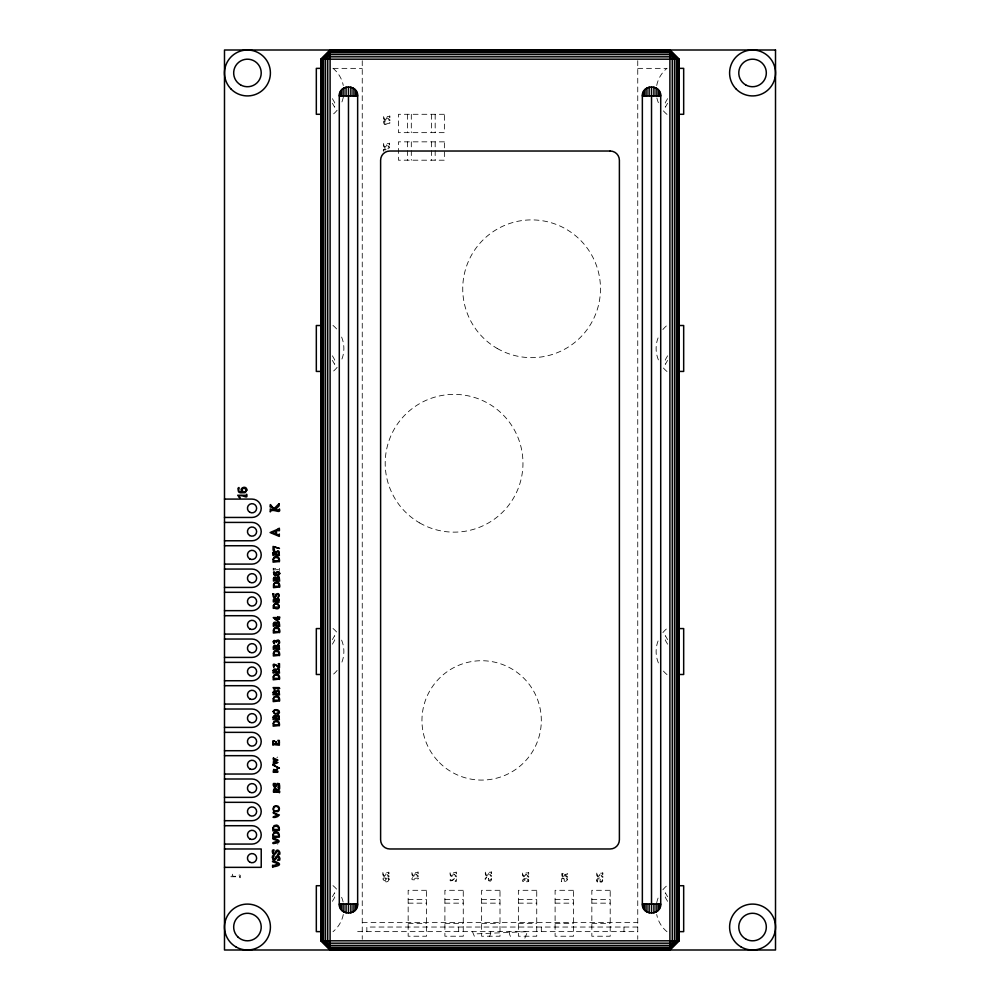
<?xml version="1.0" encoding="UTF-8"?>
<svg xmlns="http://www.w3.org/2000/svg" width="1000" height="1000" viewBox="0 0 1000 1000"><rect width="100%" height="100%" fill="white"/><g stroke="black" fill="none" stroke-linecap="round" stroke-linejoin="round"><path stroke-width="0.75" stroke-dasharray="5 3.75" d="M273.2 570.288L273.2 568.212L273.55 568.837L279.35 568.212L279.35 570.525M490.812 931.637L490.5 934.013A9.188 9.188 0 0 1 488.125 938.125M383.725 150.175L383.713 151.037M277.675 757.075L276.913 757.5M524.862 938.125L527.55 931.637L473.425 933.975M332.4 639.6L334.7 635.625L334.7 640.212L332.4 644.188M667.6 98.663L665.3 102.638L665.3 107.238L667.6 103.263M332.4 896.737L334.7 892.763L334.7 897.362L332.4 901.338M667.6 355.812L665.3 359.787L665.3 364.375L667.6 360.4M273.55 569.925L279 569.55M278.087 843.725L277.738 843.938A3.175 3.175 0 0 1 277.375 844.112M383.963 149.838L385.525 149.913M561.3 881.375L561.825 878.425C564.85 876.35 564.6 883.962 567.4 879.85C564.975 877.675 568.425 878.088 567.513 880.875A1.713 1.713 0 0 1 566.413 881.812L564.288 881.062L564.25 878.8L562.438 878.8L562.388 881.55L561.3 881.6M387.788 148.713L388.738 148.7M384.975 121.363L384.263 124.5L390.037 122.875L383.65 124.913L383.65 121.15L384.975 121.15M333.162 68.362L362.25 68.362M637.75 68.362L666.838 68.362M408.162 899.488L426.525 899.488M444.9 899.488L463.263 899.488M481.637 899.488L500 899.488M518.362 899.488L536.737 899.488M555.1 899.488L573.475 899.488M591.838 899.488L610.2 899.488M408.162 903.162L426.525 903.162M444.9 903.162L463.263 903.162M481.637 903.162L500 903.162M518.362 903.162L536.737 903.162M555.1 903.162L573.475 903.162M591.838 903.162L610.2 903.162M362.25 922.45L637.75 922.45M408.162 923.363L426.525 923.363M444.9 923.363L463.263 923.363M481.637 923.363L500 923.363M518.362 923.363L536.737 923.363M555.1 923.363L573.475 923.363M591.838 923.363L610.2 923.363M637.75 927.038L366.838 927.038L366.838 931.637M357.65 931.637L637.75 931.637M387.975 118.413L389.938 119.812C390.513 122.987 387.188 116.95 386.775 119.412A1.525 1.525 0 0 1 386.1 120.1C383.075 121.938 383.363 114.675 384.012 116.45L389.175 116.4C390.487 114.162 389.775 119.55 389.575 117.175L387.125 117.2L387.788 118.3M387.675 145.625L389.588 147C390.15 150.1 386.9 144.2 386.5 146.613A1.5 1.5 0 0 1 385.838 147.275C382.875 149.075 383.15 141.962 383.787 143.713L388.85 143.663C390.125 141.463 389.425 146.738 389.237 144.412L386.838 144.45L387.488 145.512M601 875.15L602.913 876.513C603.475 879.625 600.225 873.713 599.825 876.125A1.5 1.5 0 0 1 599.175 876.787C596.2 878.6 596.487 871.488 597.125 873.225L602.175 873.175C603.45 870.987 602.762 876.263 602.562 873.938L600.163 873.962L600.812 875.037M565.8 875.45L567.587 876.737C567.675 879.2 564.875 873.775 563.837 877.1C561.15 878.312 561.712 871.963 562.163 873.65C565.125 872.7 569.087 873.587 567.263 874.312L565.013 874.338L565.625 875.35M526.788 874.925L528.75 876.325C529.325 879.5 526 873.462 525.588 875.925A1.525 1.525 0 0 1 524.913 876.6C521.888 878.45 522.175 871.175 522.825 872.962L527.987 872.913C529.3 870.662 528.587 876.062 528.387 873.688L525.938 873.713L526.6 874.812M489.562 874.212L491.475 875.575C492.038 878.688 488.787 872.788 488.387 875.188A1.5 1.5 0 0 1 487.738 875.85C484.762 877.663 485.05 870.55 485.688 872.288L490.737 872.25C492.013 870.05 491.325 875.325 491.125 873L488.725 873.025L489.375 874.1M454.412 874.562L456.375 875.962C456.938 879.137 453.612 873.1 453.212 875.562A1.525 1.525 0 0 1 452.537 876.25C449.5 878.088 449.787 870.812 450.438 872.6L455.613 872.55C456.912 870.312 456.213 875.7 456.012 873.325L453.562 873.35L454.225 874.45M416.25 874.425L418.2 875.825C418.775 879 415.45 872.962 415.05 875.425A1.525 1.525 0 0 1 414.375 876.1C411.337 877.95 411.625 870.675 412.275 872.463L417.45 872.412C418.75 870.163 418.038 875.562 417.837 873.188L415.387 873.213L416.062 874.312M387.075 874.6L389 875.962C389.55 879.075 386.3 873.175 385.913 875.575A1.5 1.5 0 0 1 385.25 876.237C382.275 878.05 382.562 870.938 383.2 872.675L388.263 872.625C389.525 870.438 388.837 875.713 388.638 873.388L386.25 873.413L386.9 874.488M386.1 149.425L384.888 148.75L383.475 149.713A2.362 2.362 0 0 0 383.338 151.05M667.6 639.6L665.3 635.625L665.3 640.212L667.6 644.188M332.4 98.663L334.7 102.638L334.7 107.238L332.4 103.263M667.6 896.737L665.3 892.763L665.3 897.362L667.6 901.338M332.4 355.812L334.7 359.787L334.7 364.375L332.4 360.4M472.45 931.637L475.138 938.125M509.188 931.637L509.5 934.013A9.188 9.188 0 0 0 511.875 938.125M637.75 60.712L637.75 939.287M623.975 927.038L623.975 931.637M541.325 927.038L541.325 931.637M458.675 927.038L458.675 931.637M435.175 114.288L435.175 132.65M435.175 141.838L435.175 160.2M431.512 114.288L431.512 132.65M431.512 141.838L431.512 160.2M411.3 114.288L411.3 132.65M411.3 141.838L411.3 160.2M407.625 114.288L407.625 132.65M407.625 141.838L407.625 160.2M362.25 60.712L362.25 939.287M341.613 640.125A29.85 29.85 0 0 1 341.613 662.938M337.125 670.438A29.85 29.85 0 0 1 333 674.575M333 628.488A29.85 29.85 0 0 1 337.125 632.625M343.3 914.488A29.85 29.85 0 0 1 333 931.712M333 885.625A29.85 29.85 0 0 1 337.125 889.762M341.613 897.275A29.85 29.85 0 0 1 343.3 902.862M341.613 337.062A29.85 29.85 0 0 1 341.613 359.875M337.125 367.375A29.85 29.85 0 0 1 333 371.512M333 325.425A29.85 29.85 0 0 1 337.125 329.562M343.3 97.137A29.85 29.85 0 0 1 341.613 102.725M337.125 110.237A29.85 29.85 0 0 1 333 114.375M333 68.288A29.85 29.85 0 0 1 343.3 85.512M667 114.375A29.85 29.85 0 0 1 662.875 110.237M658.388 102.725A29.85 29.85 0 0 1 656.7 97.137M656.7 85.512A29.85 29.85 0 0 1 667 68.288M667 371.512A29.85 29.85 0 0 1 662.875 367.375M658.388 359.875A29.85 29.85 0 0 1 658.388 337.062M662.875 329.562A29.85 29.85 0 0 1 667 325.425M667 674.575A29.85 29.85 0 0 1 662.875 670.438M658.388 662.938A29.85 29.85 0 0 1 658.388 640.125M662.875 632.625A29.85 29.85 0 0 1 667 628.488M667 931.712A29.85 29.85 0 0 1 656.7 914.488M656.7 902.862A29.85 29.85 0 0 1 658.388 897.275M662.875 889.762A29.85 29.85 0 0 1 667 885.625M528.4 881.075C528.612 883.413 529.362 877.812 527.8 880.263C528.862 873.388 516.1 883.662 526.475 881.112L527.013 882.013L527.013 881.112L528.4 881.075M488.425 878.363C487.775 882.038 493.562 879.1 490.337 877.887C490.988 874.912 492.938 882.938 488.963 880.863A1.837 1.837 0 0 1 488.375 880.088C487.713 882.25 482.312 878.888 486.775 877.325C484.137 878.587 487.463 881.425 488.425 878.363M239.55 876.725L240.062 877.8C241.825 871.35 235.825 878.575 232.125 875.625L232.738 873.812L230.875 876.75L239.55 876.725M417.837 879.15C419.888 877.125 416.425 878.6 412.65 878.388C415.662 874.7 406.138 882.025 417.837 879.15M386.788 117.6C387.362 120.5 382.45 119.338 384.412 117.225L386.788 117.6M386.512 144.825C387.088 147.625 382.25 146.6 384.188 144.462L386.512 144.825M385.925 873.8C386.488 876.587 381.662 875.575 383.587 873.425L385.925 873.8M415.062 873.612C415.637 876.513 410.712 875.35 412.675 873.225L415.062 873.612M453.225 873.75C453.8 876.65 448.888 875.487 450.85 873.363L453.225 873.75M488.4 873.413C488.975 876.2 484.137 875.188 486.075 873.037L488.4 873.413M525.6 874.112C526.175 877.013 521.263 875.85 523.225 873.725L525.6 874.112M599.837 874.35C600.413 877.138 595.588 876.125 597.513 873.975L599.837 874.35M455.737 880.225L455.112 881.45L456.375 881.4L456.375 877.513A2.225 2.225 0 0 0 455.075 877.9C449.05 883.6 451.425 878.162 450.662 877.763C447.575 885.55 457.15 875.725 455.737 880.225M596.663 880.075L596.812 881.35A1.325 1.325 0 0 0 597.5 882.013C596.237 881.062 599.825 876.4 599.362 881.488C604.087 884.75 603.787 875.525 598.575 878.312A3.113 3.113 0 0 0 597.212 879.05L596.663 880.075M602.712 880.238C599.212 884.4 598.9 875.95 602.712 880.238M383.062 879.25C385.55 883.975 387.8 875.75 383.062 879.25M389.137 879.338C386.863 886.562 378.375 875.863 386.4 878.263C385.475 881.112 388.113 881.712 388.762 878.938C386.413 878.088 389.15 876.975 389.137 879.338M564.712 874.7C563.862 879.375 559.738 872.262 564.712 874.7M526.425 878.15L523.587 880.275L526.462 880.288L526.425 878.15M444.363 114.288L398.45 114.288L398.45 132.65L444.363 132.65L444.363 114.288M444.363 141.838L398.45 141.838L398.45 160.2L444.363 160.2L444.363 141.838M426.525 890.3L408.162 890.3L408.162 936.225L426.525 936.225L426.525 890.3M463.263 890.3L444.9 890.3L444.9 936.225L463.263 936.225L463.263 890.3M500 890.3L481.637 890.3L481.637 936.225L500 936.225L500 890.3M536.737 890.3L518.362 890.3L518.362 936.225L536.737 936.225L536.737 890.3M573.475 890.3L555.1 890.3L555.1 936.225L573.475 936.225L573.475 890.3M610.2 890.3L591.838 890.3L591.838 936.225L610.2 936.225L610.2 890.3M439.425 762.613A59.7 59.7 0 0 0 539.288 735.863A59.7 59.7 0 0 0 466.188 662.75A59.7 59.7 0 0 0 439.425 762.613M419.637 522.913A68.875 68.875 0 0 0 522.962 463.263A68.875 68.875 0 0 0 419.637 403.612A68.875 68.875 0 0 0 419.637 522.913M497.175 348.425A68.875 68.875 0 0 0 600.487 288.775A68.875 68.875 0 0 0 497.175 229.125A68.875 68.875 0 0 0 497.175 348.425"/><path stroke-width="1.5" d="M276.025 599.763L277.488 597.938A1.475 1.475 0 0 1 278.675 598.488L279.1 602.275L273.663 601.688C273.263 603.6 272.613 597.325 275.125 598.488A1.425 1.425 0 0 1 275.825 599.175L276 599.763M339.288 95.913C338.837 84.125 358.1 84.125 357.65 95.913L357.65 904.087C358.1 915.875 338.837 915.875 339.288 904.087L339.288 95.913L357.65 95.913M642.35 95.913C641.9 84.125 661.162 84.125 660.713 95.913L660.713 904.087C661.162 915.875 641.9 915.875 642.35 904.087L642.35 95.913L660.713 95.913M277.45 768.7L275.65 770.312L273.738 769.375L273.275 771.287L273.288 772.275L277.45 772.275M273.738 806.8L273 808.838L273.738 810.837A3.025 3.025 0 0 0 274.7 811.55L277.775 811.562A2.775 2.775 0 0 0 278.725 810.85L279.438 808.775L278.7 806.775A2.975 2.975 0 0 0 277.738 806.062L274.7 806.062A3.025 3.025 0 0 0 273.7 806.85M320.913 59.188L330.1 50L330.1 950L320.913 940.812L320.913 59.188L679.087 59.188L679.087 940.812L669.9 950L669.9 50L679.087 59.188M276.163 770.537C274.675 772.475 279.125 769.6 277.65 772.275M277.538 790.362L276.887 791.438L279.288 791.462C279.488 789.137 280.175 794.412 278.9 792.225L273.837 792.175C273.212 793.913 272.925 786.8 275.9 788.612A1.5 1.5 0 0 1 276.55 789.275C276.95 791.688 280.2 785.775 279.637 788.888L277.725 790.25M276.288 770.462L277.65 768.7M278.137 814.938L273.888 816.6C270.688 817.812 277.312 818.238 279.387 814.963C275.95 814.663 271.75 810.75 273.5 813.25L278.137 814.912M277.712 760.188L274.375 761.35L277.712 762.45M277.712 762.625L273.562 764.35L273.288 762.837M320.913 68.362L316.325 68.362L316.325 114.288L320.913 114.288M679.087 68.362L683.675 68.362L683.675 114.288L679.087 114.288M320.913 325.513L316.325 325.513L316.325 371.425L320.913 371.425M679.087 325.513L683.675 325.513L683.675 371.425L679.087 371.425M224.488 499.087L252.037 499.087A9.188 9.188 0 0 1 261.225 508.263A9.188 9.188 0 0 1 252.037 517.45L224.488 517.45M224.488 522.413L252.037 522.413A9.188 9.188 0 0 1 261.225 531.587A9.188 9.188 0 0 1 252.037 540.775L224.488 540.775M224.488 545.737L252.037 545.737A9.188 9.188 0 0 1 261.225 554.913A9.188 9.188 0 0 1 252.037 564.1L224.488 564.1M274.413 550.2L273.075 550.2L273.075 546.438L279.475 548.462L273.7 546.85L274.413 549.987M224.488 569.062L252.037 569.062A9.188 9.188 0 0 1 261.225 578.237A9.188 9.188 0 0 1 252.037 587.425L224.488 587.425M224.488 592.3L252.037 592.3A9.188 9.188 0 0 1 261.225 601.475A9.188 9.188 0 0 1 252.037 610.662L224.488 610.662M224.488 615.712L252.037 615.712A9.188 9.188 0 0 1 261.225 624.9A9.188 9.188 0 0 1 252.037 634.087L224.488 634.087M279.375 619.175L279.675 616.925L279.325 617.612L277.938 617.575L277.938 616.675L277.4 617.575L273.238 617.575L277.5 621.125L277.938 618.4L279.375 619.113M320.913 628.575L316.325 628.575L316.325 674.488L320.913 674.488M679.087 628.575L683.675 628.575L683.675 674.488L679.087 674.488M224.488 639.038L252.037 639.038A9.188 9.188 0 0 1 261.225 648.225A9.188 9.188 0 0 1 252.037 657.412L224.488 657.412M224.488 662.362L252.037 662.362A9.188 9.188 0 0 1 261.225 671.55A9.188 9.188 0 0 1 252.037 680.738L224.488 680.738M224.488 685.7L252.037 685.7A9.188 9.188 0 0 1 261.225 694.875A9.188 9.188 0 0 1 252.037 704.062L224.488 704.062M224.488 709.025L252.037 709.025A9.188 9.188 0 0 1 261.225 718.2A9.188 9.188 0 0 1 252.037 727.387L224.488 727.387M224.488 732.35L252.037 732.35A9.188 9.188 0 0 1 261.225 741.525A9.188 9.188 0 0 1 252.037 750.713L224.488 750.713M224.488 755.675L252.037 755.675A9.188 9.188 0 0 1 261.225 764.862A9.188 9.188 0 0 1 252.037 774.038L224.488 774.038M224.488 779L252.037 779A9.188 9.188 0 0 1 261.225 788.188A9.188 9.188 0 0 1 252.037 797.362L224.488 797.362M224.488 802.325L252.037 802.325A9.188 9.188 0 0 1 261.225 811.513A9.188 9.188 0 0 1 252.037 820.7L224.488 820.7M224.488 825.713L252.037 825.713A9.188 9.188 0 0 1 261.225 834.887A9.188 9.188 0 0 1 252.037 844.075L224.488 844.075M224.488 848.975L261.225 848.975L261.225 867.35L224.488 867.35M320.913 885.713L316.325 885.713L316.325 931.637L320.913 931.637M679.087 885.713L683.675 885.713L683.675 931.637L679.087 931.637M339.288 904.087L357.65 904.087M642.35 904.087L660.713 904.087M320.913 940.812L679.087 940.812M272.8 593.787L273.888 593.837L273.95 596.587L275.75 596.587L275.788 594.325L277.913 593.562A1.713 1.713 0 0 1 279.012 594.513C279.938 597.288 276.475 597.7 278.913 595.538C276.1 591.425 276.35 599.038 273.337 596.962L272.8 594M277.712 760L273.5 758.1M273.5 762.837L276.675 762.412L273.275 761.112L276.75 759.975L273.288 759.362L273.288 758.1M660.4 93.537L660.4 95.913M660.4 904.087L660.4 906.462M659.488 91.325L659.488 95.913M659.488 904.087L659.488 908.675M658.025 89.425L658.025 95.913M658.025 904.087L658.025 910.575M656.125 87.963L656.125 95.913M656.125 904.087L656.125 912.038M653.913 87.05L653.913 95.913M653.913 904.087L653.913 912.95M651.525 86.737L651.525 913.263M649.15 87.05L649.15 95.913M649.15 904.087L649.15 912.95M646.938 87.963L646.938 95.913M646.938 904.087L646.938 912.038M645.037 89.425L645.037 95.913M645.037 904.087L645.037 910.575M643.575 91.325L643.575 95.913M643.575 904.087L643.575 908.675M642.663 93.537L642.663 95.913M642.663 904.087L642.663 906.462M357.337 93.537L357.337 95.913M357.337 904.087L357.337 906.462M356.425 91.325L356.425 95.913M356.425 904.087L356.425 908.675M354.963 89.425L354.963 95.913M354.963 904.087L354.963 910.575M353.062 87.963L353.062 95.913M353.062 904.087L353.062 912.038M350.85 87.05L350.85 95.913M350.85 904.087L350.85 912.95M348.475 86.737L348.475 913.263M346.087 87.05L346.087 95.913M346.087 904.087L346.087 912.95M343.875 87.963L343.875 95.913M343.875 904.087L343.875 912.038M341.975 89.425L341.975 95.913M341.975 904.087L341.975 910.575M340.513 91.325L340.513 95.913M340.513 904.087L340.513 908.675M339.6 93.537L339.6 95.913M339.6 904.087L339.6 906.462M275.825 742.05L275.812 743.775L273.7 743.75L273.288 741.775L274.525 740.75L272.913 740.8L272.913 745.212L273.288 744.55L279.337 745.212L279.337 740.475C275.15 739.987 280.925 741.287 279 743.812L276.188 743.775C277.838 741.263 274.562 741.637 275.825 742.05M277.375 618.4L277.35 620.538L274.513 618.413L277.375 618.4M278.863 664.875C280.275 669.375 270.7 659.538 273.788 667.337C274.538 666.938 272.175 661.5 278.2 667.2A2.225 2.225 0 0 0 279.488 667.588L279.488 663.7L278.238 663.65L278.863 664.875M279.025 559.837L279 560.8L273.837 560.763L273.587 558.888A2.237 2.237 0 0 1 274.55 557.675L277.638 557.6L279.025 559.837M278.788 606.275L278.775 607.15L274.037 607.112L273.8 605.4A2.05 2.05 0 0 1 274.688 604.288L277.512 604.212L278.788 606.275M279.312 585.363L279.288 586.3L274.237 586.263L274 584.438A2.188 2.188 0 0 1 274.938 583.25L277.962 583.162L279.312 585.363M279.325 630.675L279.312 631.638L274.15 631.6L273.9 629.725A2.237 2.237 0 0 1 274.862 628.513L277.95 628.438L279.325 630.675M279.2 653.7L279.175 654.638L274.125 654.587L273.888 652.775A2.188 2.188 0 0 1 274.825 651.575L277.85 651.5L279.2 653.7M279.15 677.45L279.137 678.413L273.975 678.363L273.712 676.5A2.237 2.237 0 0 1 274.675 675.288L277.762 675.2L279.15 677.45M279.163 699.262L279.137 700.225L273.975 700.175L273.725 698.312A2.237 2.237 0 0 1 274.688 697.1L277.775 697.013L279.163 699.262M279.012 723.9L279 724.837L273.95 724.788L273.7 722.962A2.188 2.188 0 0 1 274.637 721.775L277.663 721.7L279.012 723.9M278.875 828.562L278.85 829.538L273.65 829.488L273.387 827.613A2.25 2.25 0 0 1 274.363 826.388L277.475 826.3L278.875 828.562M278.875 835.312L278.85 836.275L273.65 836.237L273.387 834.35A2.25 2.25 0 0 1 274.363 833.125L277.475 833.05L278.875 835.312M279.025 553.462L279 554.113L276.275 554.087C275.038 551.425 279.513 550.688 279.025 553.462M278.788 600.425L276.262 601C275.138 598.562 279.237 597.85 278.788 600.425M279.312 579.125L276.625 579.738C275.413 577.163 279.8 576.362 279.312 579.125M279.325 624.3L279.312 624.95L276.588 624.925C275.338 622.263 279.825 621.525 279.325 624.3M279.2 647.463L276.512 648.062C275.3 645.5 279.688 644.7 279.2 647.463M279.15 671.075L279.137 671.725L276.4 671.688C275.163 669.025 279.637 668.3 279.15 671.075M279.163 692.887L279.137 693.538L276.413 693.512C275.175 690.837 279.65 690.113 279.163 692.887M279.012 717.663L276.325 718.263C275.113 715.7 279.5 714.9 279.012 717.663M275.475 771.025C271.988 773 274.625 767.475 275.475 771.025M276.562 791.05L274.237 791.425C272.3 789.275 277.137 788.263 276.562 791.05M273.087 552.962L273.075 555.487L273.438 554.837L279.363 555.487L278.9 551.35A1.613 1.613 0 0 0 277.6 550.75L276.012 552.737L275.788 552.1A1.55 1.55 0 0 0 275.025 551.35L273.65 551.575L273.087 552.962M273.5 578.625L273.5 581.1L273.85 580.475L279.637 581.1L279.188 577.05A1.575 1.575 0 0 0 277.925 576.462L276.363 578.413L276.15 577.8A1.512 1.512 0 0 0 275.4 577.062L274.05 577.288L273.5 578.625M273.387 623.8L273.387 626.325L273.75 625.675L279.675 626.325L279.2 622.188A1.613 1.613 0 0 0 277.913 621.587L276.312 623.575L276.1 622.95A1.55 1.55 0 0 0 275.338 622.188L273.95 622.413L273.387 623.8M273.387 646.963L273.387 649.438L273.738 648.8L279.538 649.438L279.075 645.387A1.575 1.575 0 0 0 277.812 644.8L276.25 646.75L276.038 646.137A1.512 1.512 0 0 0 275.287 645.4L273.938 645.612L273.387 646.963M273.212 670.562L273.2 673.1L273.562 672.45L279.488 673.1L279.025 668.95A1.613 1.613 0 0 0 277.725 668.35L276.137 670.35L275.925 669.712A1.55 1.55 0 0 0 275.15 668.962L273.775 669.188L273.212 670.562M273.225 692.375L273.212 694.912L273.575 694.262L279.5 694.912L279.037 690.775A1.613 1.613 0 0 0 277.738 690.163L276.15 692.163L275.938 691.525A1.55 1.55 0 0 0 275.163 690.775L273.788 691L273.225 692.375M273.2 717.163L273.2 719.638L273.55 719L279.35 719.638L278.888 715.588A1.575 1.575 0 0 0 277.625 715L276.062 716.95L275.85 716.325A1.512 1.512 0 0 0 275.1 715.6L273.75 715.812L273.2 717.163M273.113 559.25L273.075 562.175L278.612 561.575C280.125 563.337 279.7 557.2 277.787 556.788A3.15 3.15 0 0 0 276.65 556.413L274.312 556.95L273.113 559.25M273.538 584.788L273.5 587.65L278.9 587.05C280.387 588.787 279.975 582.775 278.113 582.375A3.088 3.088 0 0 0 276.988 582.013L274.7 582.537L273.538 584.788M273.375 605.737L273.337 608.413L273.663 607.812C284.037 612.8 277.362 596.925 273.375 605.737M273.425 630.1L273.387 633.013L278.913 632.413C280.425 634.175 280.012 628.038 278.1 627.625A3.15 3.15 0 0 0 276.95 627.25L274.613 627.788L273.425 630.1M273.425 653.125L273.387 655.975L278.788 655.387C280.275 657.125 279.862 651.112 278 650.713A3.088 3.088 0 0 0 276.875 650.35L274.587 650.875L273.425 653.125M273.238 676.862L273.2 679.788L278.738 679.175C280.25 680.95 279.825 674.8 277.925 674.4A3.15 3.15 0 0 0 276.775 674.025L274.438 674.55L273.238 676.862M273.25 698.675L273.212 701.6L278.75 701C280.262 702.763 279.837 696.625 277.938 696.213A3.15 3.15 0 0 0 276.788 695.837L274.45 696.375L273.25 698.675M273.238 723.325L273.2 726.175L278.612 725.588C280.087 727.325 279.675 721.312 277.812 720.913A3.088 3.088 0 0 0 276.688 720.55L274.4 721.062L273.238 723.325M272.913 827.975L272.875 830.913L278.45 830.312C279.975 832.1 279.55 825.9 277.625 825.487A3.175 3.175 0 0 0 276.475 825.113L274.113 825.65L272.913 827.975M272.913 834.725L272.875 837.663L278.45 837.062C279.975 838.838 279.55 832.65 277.625 832.225A3.175 3.175 0 0 0 276.475 831.862L274.113 832.387L272.913 834.725M273.263 641.762C274.125 644.762 275.113 643.888 273.675 641.762C276.062 639.812 276.125 644.613 277.1 641.087C279.938 640.075 279.275 643.55 278.137 643.962C280.887 644.275 279.575 638.562 277.013 640.275A1.837 1.837 0 0 0 276.425 641.05C276.675 642.05 273.525 638.763 273.263 641.762M273.375 785.075L274.2 787.087A1.713 1.713 0 0 0 275.363 787.188L278.312 783.938L279.387 785.55L277.838 787.262L279.713 787.212L279.312 783.725L277.238 783.438L275.062 786.475L273.738 785.062L275.35 783.525L273.425 783.525L273.375 785.075M272.438 852.013L273.375 854.325A1.95 1.95 0 0 0 274.713 854.425L278.075 850.713L279.3 852.562L277.538 854.525L279.675 854.463C281.062 851.737 276.625 846.975 275.15 852.887C269.962 855.5 276.85 847.975 272.488 850.25L272.438 852.013M272.438 857.7L273.375 860.013A1.95 1.95 0 0 0 274.713 860.125L278.075 856.413L279.3 858.25L277.538 860.212L279.675 860.15C281.062 857.425 276.625 852.663 275.15 858.575C269.962 861.188 276.85 853.662 272.488 855.938L272.438 857.7M273.087 711.513L274.762 713.925L278.55 713.662A1.7 1.7 0 0 0 279.425 712.487C280.038 709.15 273.863 708.637 273.087 711.513M279.075 808.75L279.05 809.112A1.787 1.787 0 0 1 278.612 810.013C269.413 814.887 274.725 800.975 279.075 808.75M246.863 490.1L245.138 492.713L240.463 492.812A4.45 4.45 0 0 1 238.525 491.763L237.95 488.488A1.887 1.887 0 0 1 238.925 487.537C240.162 487.713 235.825 492.7 242.237 491.925C238.038 488.175 246.825 484.625 246.863 490.1M279.788 573.538L278.575 575.363L275.3 575.425A3.113 3.113 0 0 1 273.95 574.688L273.538 572.4A1.325 1.325 0 0 1 274.225 571.737C274.438 571.912 273.188 575.85 276.25 574.538C274.037 571.675 279.862 570.062 279.788 573.538M241.8 489.65L243.125 491.912C249.325 492.45 244.638 485.45 241.8 489.65M276.238 573.212C278.375 578.062 281.262 569.738 276.238 573.212M273.45 552.9L273.725 554.038L275.925 554.087L275.087 552.15L273.45 552.9M273.863 578.575L274.125 579.688L276.275 579.738L275.462 577.837L273.863 578.575M273.675 599.9L273.925 600.95L275.95 601L275.188 599.225L273.675 599.9M273.75 623.737L274.037 624.875L276.238 624.925L275.4 622.987L273.75 623.737M273.75 646.912L274.012 648.025L276.163 648.062L275.35 646.175L273.75 646.912M273.575 670.5L273.85 671.65L276.05 671.688L275.225 669.762L273.575 670.5M273.587 692.325L273.863 693.462L276.062 693.512L275.225 691.575L273.587 692.325M273.562 717.1L273.825 718.225L275.988 718.263L275.163 716.375L273.562 717.1M279.012 503.725L274.513 508.212C271.537 508.35 269.688 500.775 270.262 507.1L270.775 506.3L274.462 508.875L274.462 509.85L270.262 508.95L270.262 511.9L270.788 510.95C274.225 508.725 281.163 514.487 279.45 508.95L278.925 509.888L274.988 509.85L279.125 505.825L279.012 503.725M279.15 711.875C272.225 717.663 271.725 706.312 279.15 711.875M279.337 768.213L272.913 764.925L279.337 768.213M330.1 50.312L321.238 59.188L321.238 940.812L330.1 949.688L669.9 949.688L678.763 940.812L678.763 59.188L669.9 50.312L330.1 50.312M330.1 51.225L322.15 59.188L322.15 940.812L330.1 948.775L669.9 948.775L677.85 940.812L677.85 59.188L669.9 51.225L330.1 51.225M330.1 52.688L323.612 59.188L323.612 940.812L330.1 947.312L669.9 947.312L676.388 940.812L676.388 59.188L669.9 52.688L330.1 52.688M330.1 54.588L325.513 59.188L325.513 940.812L330.1 945.413L669.9 945.413L674.488 940.812L674.488 59.188L669.9 54.588L330.1 54.588M330.1 56.812L327.725 59.188L327.725 940.812L330.1 943.188L669.9 943.188L672.275 940.812L672.275 59.188L669.9 56.812L330.1 56.812M239.862 497.9L237.688 495.275L246.163 495.3L246.663 494.237C248.388 500.55 242.525 493.488 238.9 496.362L239.862 497.9M274.637 689.475L273.075 687.6L279.137 687.613C281.188 689.65 277.725 688.175 273.95 688.375L274.637 689.475M276.825 841.375C274.4 842.312 271.488 842.638 273.263 843.6C288.025 841.587 269.8 836.787 273.238 839.137L278.025 840.863L276.825 841.375M276.938 864.35L273.425 865.713C272.013 863.275 272.613 869.062 272.987 866.825C289.363 864.587 269.163 859.275 272.962 861.875L278.263 863.787L276.938 864.35M277.387 529.388L270.113 532.55L279.3 536.413L279.3 534.025L278.788 535.025L276.537 534.25L276.462 530.938C278.962 529.412 279.925 532.938 279.3 528.188L277.387 529.388M275.988 531.112L271.975 532.6L275.988 534.062L275.988 531.112M775.512 50L224.488 50L224.488 950L775.512 950L775.512 50M610.2 151.025L389.8 151.025A9.188 9.188 0 0 0 380.613 160.2L380.613 839.8A9.188 9.188 0 0 0 389.8 848.975L610.2 848.975A9.188 9.188 0 0 0 619.388 839.8L619.388 160.2A9.188 9.188 0 0 0 610.2 151.025M231.213 89.2A22.963 22.963 0 0 0 269.625 78.9A22.963 22.963 0 0 0 241.513 50.788A22.963 22.963 0 0 0 231.213 89.2M240.562 84.887A13.775 13.775 0 0 0 261.225 72.962A13.775 13.775 0 0 0 240.562 61.025A13.775 13.775 0 0 0 240.562 84.887M736.312 89.2A22.963 22.963 0 0 0 774.725 78.9A22.963 22.963 0 0 0 746.612 50.788A22.963 22.963 0 0 0 736.312 89.2M745.662 84.887A13.775 13.775 0 0 0 766.325 72.962A13.775 13.775 0 0 0 745.662 61.025A13.775 13.775 0 0 0 745.662 84.887M741.075 946.925A22.963 22.963 0 0 0 775.512 927.038A22.963 22.963 0 0 0 741.075 907.163A22.963 22.963 0 0 0 741.075 946.925M745.662 938.975A13.775 13.775 0 0 0 766.325 927.038A13.775 13.775 0 0 0 745.662 915.113A13.775 13.775 0 0 0 745.662 938.975M235.975 946.925A22.963 22.963 0 0 0 270.413 927.038A22.963 22.963 0 0 0 235.975 907.163A22.963 22.963 0 0 0 235.975 946.925M237.712 936.787A13.775 13.775 0 0 0 260.75 930.6A13.775 13.775 0 0 0 243.888 913.737A13.775 13.775 0 0 0 237.712 936.787M249.75 862.138A4.588 4.588 0 0 0 256.637 858.162A4.588 4.588 0 0 0 249.75 854.188A4.588 4.588 0 0 0 249.75 862.138M249.75 838.863A4.588 4.588 0 0 0 256.637 834.887A4.588 4.588 0 0 0 249.75 830.913A4.588 4.588 0 0 0 249.75 838.863M249.75 815.487A4.588 4.588 0 0 0 256.637 811.513A4.588 4.588 0 0 0 249.75 807.537A4.588 4.588 0 0 0 249.75 815.487M249.75 792.163A4.588 4.588 0 0 0 256.637 788.188A4.588 4.588 0 0 0 249.75 784.212A4.588 4.588 0 0 0 249.75 792.163M249.75 768.838A4.588 4.588 0 0 0 256.637 764.862A4.588 4.588 0 0 0 249.75 760.875A4.588 4.588 0 0 0 249.75 768.838M249.75 745.512A4.588 4.588 0 0 0 256.637 741.525A4.588 4.588 0 0 0 249.75 737.55A4.588 4.588 0 0 0 249.75 745.512M249.75 722.175A4.588 4.588 0 0 0 256.637 718.2A4.588 4.588 0 0 0 249.75 714.225A4.588 4.588 0 0 0 249.75 722.175M249.75 698.85A4.588 4.588 0 0 0 256.637 694.875A4.588 4.588 0 0 0 249.75 690.9A4.588 4.588 0 0 0 249.75 698.85M249.75 675.525A4.588 4.588 0 0 0 256.637 671.55A4.588 4.588 0 0 0 249.75 667.575A4.588 4.588 0 0 0 249.75 675.525M249.75 652.2A4.588 4.588 0 0 0 256.637 648.225A4.588 4.588 0 0 0 249.75 644.25A4.588 4.588 0 0 0 249.75 652.2M249.75 628.875A4.588 4.588 0 0 0 256.637 624.9A4.588 4.588 0 0 0 249.75 620.925A4.588 4.588 0 0 0 249.75 628.875M249.75 605.45A4.588 4.588 0 0 0 256.637 601.475A4.588 4.588 0 0 0 249.75 597.5A4.588 4.588 0 0 0 249.75 605.45M249.75 582.212A4.588 4.588 0 0 0 256.637 578.237A4.588 4.588 0 0 0 249.75 574.263A4.588 4.588 0 0 0 249.75 582.212M249.75 558.9A4.588 4.588 0 0 0 256.637 554.913A4.588 4.588 0 0 0 249.75 550.938A4.588 4.588 0 0 0 249.75 558.9M249.75 535.562A4.588 4.588 0 0 0 256.637 531.587A4.588 4.588 0 0 0 249.75 527.612A4.588 4.588 0 0 0 249.75 535.562M249.75 512.238A4.588 4.588 0 0 0 256.637 508.263A4.588 4.588 0 0 0 249.75 504.288A4.588 4.588 0 0 0 249.75 512.238"/></g></svg>
